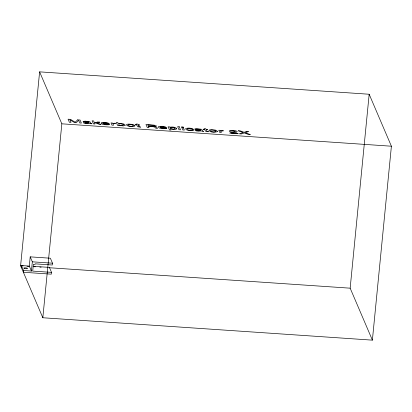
<?xml version="1.0" encoding="UTF-8"?>
<svg xmlns="http://www.w3.org/2000/svg" width="412" height="412" viewBox="0 0 412 412"><rect width="100%" height="100%" fill="white"/><g stroke="black" fill="none" stroke-linecap="round" stroke-linejoin="round"><path stroke-width="0.62" d="M20.6 265.786L39.614 71.853L369.173 94.245L391.4 146.214L372.386 340.147L42.827 317.755L20.6 265.786L23.165 265.961M21.213 267.29L21.383 265.549L29.303 266.085L31.43 271.055L23.51 270.519L21.383 265.549M23.51 270.519L23.34 272.26L51.361 274.165L51.536 272.373L49.409 267.403L33.104 266.296M29.303 266.085L30.21 256.851L50.377 258.221L52.499 263.191L52.324 265.014L35.133 263.845L35.072 264.447L33.387 264.334L32.723 271.096L51.536 272.373M31.43 271.055L32.337 261.821L30.21 256.851M42.827 317.755L61.841 123.821L39.614 71.853M372.386 340.147L350.159 288.179L369.173 94.245M61.841 123.821L391.4 146.214M32.337 261.821L52.499 263.191M27.012 266.224L28.933 266.353M34.062 266.703L35.344 266.791M39.835 267.094L41.118 267.182M49.45 267.748L350.159 288.179M133.251 125.48L133.251 125.804C131.742 126.685 129.28 126.314 127.957 125.197L128.323 124.604A2.111 0.494 5.6 0 1 129.61 124.45L132.185 124.779L133.251 125.48M215.785 131.088L215.785 131.407C214.276 132.288 211.814 131.922 210.486 130.805L210.856 130.213A2.111 0.494 5.6 0 1 212.144 130.058L214.719 130.388L215.785 131.088M230.833 131.114L229.273 131.253L229.278 130.908C234.377 129.342 243.003 132.314 231.364 132.927L238.033 133.38L238.182 133.735L229.798 133.164L230.457 132.417L235.654 131.531L233.063 130.8L230.833 131.114M123.61 124.836C118.285 127.947 116.215 121.056 123.61 124.836M83.142 121.504C86.026 121.396 94.219 122.261 83.672 122.194C81.7 123.677 88.662 123.641 89.373 123.332L91.979 123.811L90.795 123.348L90.243 122.055L89.517 121.633L85.073 121.143L83.142 121.504M194.804 129.09C197.688 128.982 205.882 129.847 195.334 129.78C193.362 131.263 200.325 131.232 201.041 130.923L203.641 131.397L202.457 130.934L201.906 129.641L201.18 129.219L196.735 128.729L194.804 129.09M156.261 125.99L155.988 126.407L154.809 126.602C156.148 126.613 159.727 129.471 155.618 128.122L154.562 126.973L152.291 126.618L148.423 126.355L148.99 127.674L147.29 127.555L145.977 124.486L154.186 125.14L156.261 125.99M89.069 122.791C85.325 124.151 81.931 121.731 88.941 122.488L89.069 122.791M200.732 130.377C196.988 131.737 193.594 129.322 200.603 130.074L200.732 130.377M113.012 123.76L113.506 125.263L111.971 125.155L111.013 122.915L112.471 123.018L112.636 123.404L115.437 123.178L115.607 123.574L113.012 123.76M220.796 131.083L221.285 132.587L219.75 132.479L218.793 130.238L220.25 130.341L220.415 130.728L223.222 130.501L223.392 130.898L220.796 131.083M175.126 128.549C173.885 129.579 171.31 129.157 170.125 128.096L170.213 127.586C171.716 127.143 174.225 127.066 175.126 128.549M102.933 123.028L102.835 123.276L107.908 123.621L105.776 122.848L102.933 123.028M160.217 126.917L160.119 127.169L165.197 127.514L163.059 126.742L160.217 126.917M125.212 125.176L123.363 125.918L118.919 125.351L119.042 125.639L117.626 125.542L116.308 122.457L117.801 122.56L118.275 123.672C120.479 123.482 123.873 123.121 125.212 125.176M193.552 129.929L193.269 130.285A3.167 0.742 5.6 0 1 192.038 130.547C189.963 130.413 186.785 130.846 185.57 128.858L185.683 128.626C188.006 127.751 191.106 127.936 193.254 129.234L188.15 128.508L187.223 128.946L188.078 129.857A1.9 0.443 5.6 0 0 189.412 130.156L193.552 129.929M134.894 125.835L134.791 126.057C132.298 126.942 128.096 126.999 126.34 124.836L127.164 124.275A3.806 0.891 5.6 0 1 129.234 124.11C131.042 124.398 133.895 123.997 134.894 125.835M217.428 131.443L217.325 131.665C214.832 132.551 210.63 132.607 208.874 130.439L209.698 129.883A3.806 0.891 5.6 0 1 211.768 129.718C213.576 130.007 216.429 129.605 217.428 131.443M101.326 122.915L101.239 123.384C101.517 125.366 113.393 124.913 108.104 124.213L105.194 124.445L102.918 123.569L109.613 124.027C107.635 122.045 103.87 122.081 101.326 122.915M158.615 126.808L158.527 127.277C158.8 129.26 170.676 128.802 165.387 128.106L162.477 128.338L160.206 127.463L166.901 127.921C164.918 125.938 161.154 125.974 158.615 126.808M176.686 128.75L176.13 129.219L174.518 129.43L170.522 128.894L171.011 130.037L169.476 129.935L168.137 126.808L169.631 126.911L169.759 127.205C171.995 126.896 174.894 126.788 176.635 128.415L176.686 128.75M154.572 126.046L153.259 126.319L148.279 126.005L147.826 124.96L153.388 125.397L154.572 126.046M77.662 119.84L75.2 122.199L70.488 119.356L68.057 119.192L69.37 122.261L70.993 122.374L69.839 119.779L74.551 122.616L76.23 122.73L78.697 120.381L79.768 122.972L81.38 123.08L80.067 120.005L77.662 119.84M246.788 131.335L244.12 132.293L240.417 130.903L238.296 130.758L243.142 132.54L239.326 133.812L241.375 133.952L244.306 132.922L248.225 134.415L250.331 134.559L245.248 132.685L248.812 131.469L246.788 131.335M97.901 122.024L94.369 122.709L93.606 120.927L92.128 120.824L93.442 123.899L94.92 123.997L94.559 123.157L95.723 122.956L99.055 124.28L101.017 124.414L96.727 122.761L99.864 122.158L97.901 122.024M140.492 127.097L137.824 126.819L136.655 124.96L135.419 124.872L135.285 124.568L136.527 124.651L136.259 124.022L137.809 124.13L138.077 124.754L139.534 124.857L139.668 125.16L138.205 125.063L138.834 126.525L140.492 127.097M208.457 131.711L205.789 131.438L204.62 129.574L203.384 129.492L203.25 129.183L204.491 129.27L204.223 128.642L205.773 128.75L206.041 129.373L207.499 129.471L207.633 129.78L206.175 129.682L206.798 131.145L208.457 131.711M179.194 126.742L177.654 126.639L178.973 129.708L180.507 129.816L179.194 126.742M183.057 127.004L181.496 126.896L181.677 127.323L183.237 127.432L183.057 127.004M183.417 127.849L181.857 127.741L182.81 129.971L184.37 130.079L183.417 127.849M24.566 268.536A1.859 0.433 5.6 0 0 27.501 268.506A1.859 0.433 5.6 0 0 24.926 267.821A1.859 0.433 5.6 0 0 24.566 268.536"/></g></svg>
